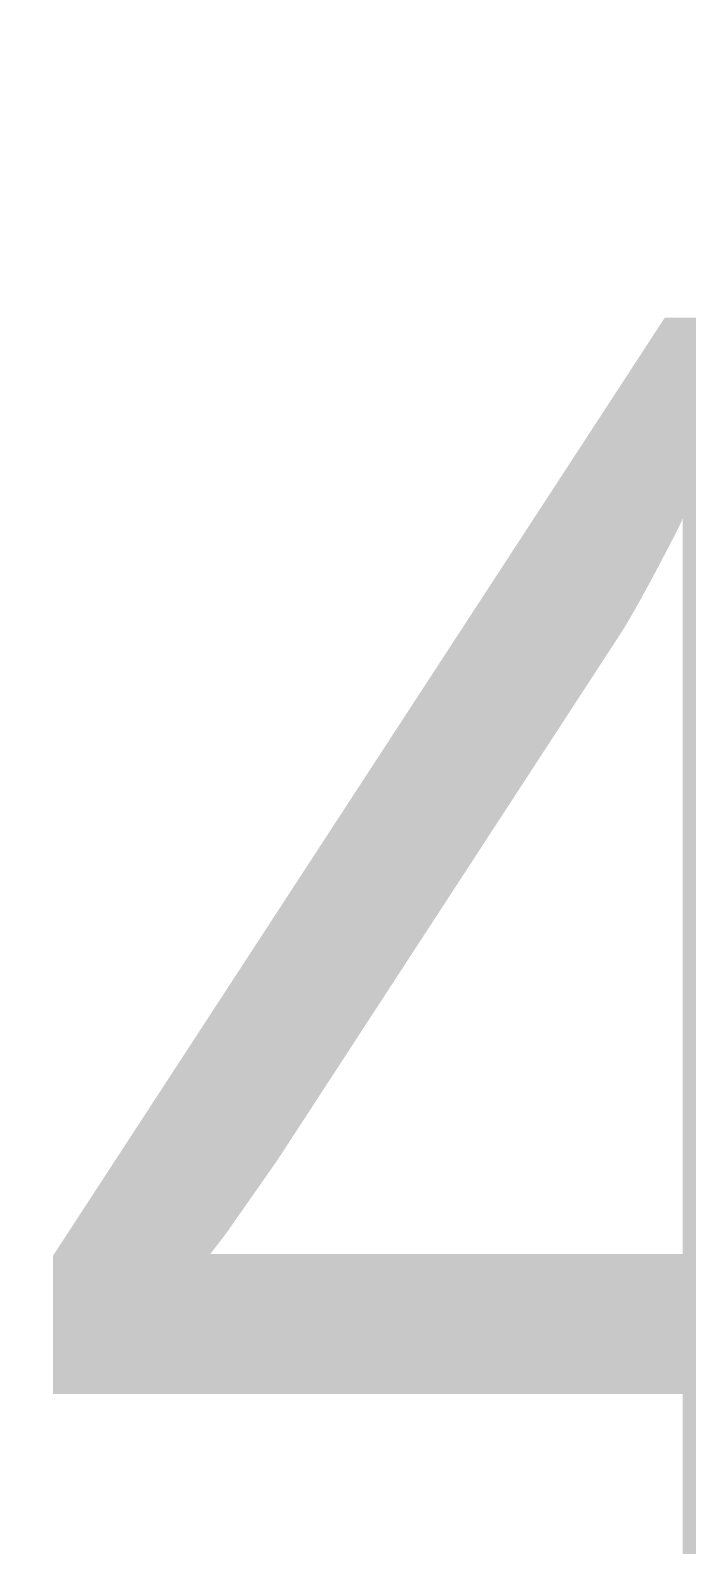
# Model space of a CAD drawing. Header units: millimetres. Extents: x -179928 to 528275, y -469666 to 511935.
# Drawn here: x 164190 to 164789, y 36311 to 37693 of the extents above; entities that cross this region are included whole.
import ezdxf

# ---------------------------------------------------------------- set-up
doc = ezdxf.new("R2010")
doc.units = ezdxf.units.MM
doc.linetypes.add('DASHED', pattern=[0.75, 0.5, -0.25])
for name, color, linetype in [('ad-Elevation 10', 8, 'Continuous'), ('ad-Furniture', 8, 'Continuous'), ('ad-Lvl-Plinth', 30, 'Continuous'), ('ad-Text main', 7, 'Continuous')]:
    doc.layers.add(name, color=color, linetype=linetype)
doc.layers.add('ad-Landscape', color=94, linetype='Continuous', lineweight=35)
doc.layers.add('ad-Landscape 2', color=7, linetype='Continuous', lineweight=35, true_color=0x264c00)
doc.styles.add('Sections_The woods Site plan_Entrances$0$Standard', font='arial.ttf')
doc.styles.get("Standard").update_dxf_attribs({"font": 'arial.ttf'})

# ---------------------------------------------------------------- blocks, each defined once
blk = doc.blocks.new('bamboo')
at = {"layer": 'ad-Landscape'}
blk.add_line((-124.2, -652.6), (-157.7, -842.3), dxfattribs=at)
for points in [[(-835, 1007.8), (-876.2, 987.1), (-939.2, 1094.8), (-843.4, 1000.5)], [(-854.3, 961.7), (-964.6, 970), (-872.5, 931.4), (-862.8, 954.4)], [(-906.4, 902.3), (-969.4, 907), (-954.8, 890.1), (-914.9, 895)], [(-974.8, 702), (-1024.2, 849.6), (-1000.7, 680.7), (-974.8, 702)], [(-1150.2, 755), (-1008.3, 828.6), (-1121.8, 720.5), (-1143.1, 746.4)], [(-999.2, 696.4), (-970.7, 661.9), (-1131, 645.7), (-1007.8, 689.3)], [(-1102, 678.9), (-1023.4, 671.3), (-1112.1, 656.1), (-1110.6, 671.8)], [(-1059.9, 523.7), (-1093.8, 494.6), (-1113.3, 654.4), (-1067.1, 532.2)], [(-1108, 616), (-1114, 553.1), (-1096.8, 567.3), (-1100.9, 607.4)], [(-1020.9, 635), (-1001.1, 593.4), (-1110, 532.6), (-1013.8, 626.4)], [(-975.2, 614.7), (-985.8, 504.7), (-945.3, 596), (-968.1, 606.1)], [(-910.8, 624.4), (-832.2, 616.8), (-921, 601.5), (-919.5, 617.3)], [(-916.9, 561.5), (-922.9, 498.6), (-905.6, 512.8), (-909.7, 552.9)], [(-1053.8, 499.5), (-907.2, 551.9), (-1075.6, 524.9), (-1053.8, 499.5)], [(-1055, 483.7), (-978.6, 343.4), (-1088.9, 454.6), (-1063.5, 476.4)], [(-933.9, 115.6), (-983.2, 263.3), (-959.7, 94.3), (-933.9, 115.6)], [(-1150.2, 100.5), (-1008.3, 174), (-1121.8, 66), (-1143.1, 91.9)], [(-958.2, 110.1), (-929.8, 75.6), (-1090, 59.3), (-966.8, 103)], [(-979.9, 48.7), (-960.1, 7.1), (-1069.1, -53.8), (-972.8, 40.1)], [(-869.9, 38), (-791.3, 30.4), (-880, 15.2), (-878.5, 30.9)], [(-548.2, 43.3), (-554.2, -19.6), (-537, -5.4), (-541.1, 34.7)], [(-1102, 24.4), (-1023.4, 16.8), (-1112.1, 1.6), (-1110.6, 17.3)], [(-934.3, 28.4), (-944.8, -81.7), (-904.3, 9.6), (-927.2, 19.8)], [(-875.9, -24.9), (-881.9, -87.8), (-864.7, -73.6), (-868.8, -33.5)], [(-718.6, -144.5), (-752.5, -173.6), (-772, -13.7), (-725.8, -136)], [(-1108, -38.5), (-1114, -101.4), (-1096.8, -87.2), (-1100.9, -47.1)], [(-780.4, -124), (-821.5, -144.7), (-884.6, -37), (-788.8, -131.3)], [(-712.5, -168.7), (-565.9, -116.3), (-734.3, -143.3), (-712.5, -168.7)], [(-556.7, -87.7), (-536.9, -129.3), (-645.8, -190.1), (-549.6, -96.3)], [(-1143.7, -283.2), (-1143, -123.3), (-1099.9, -274), (-1132.7, -280.9)], [(-799.7, -170.1), (-910, -161.8), (-817.9, -200.4), (-808.2, -177.3)], [(-713.7, -184.4), (-637.3, -324.8), (-747.6, -213.6), (-722.2, -191.7)], [(-1053.9, -275.7), (-1010.7, -209.6), (-1038.4, -295.3), (-1051.6, -286.6)], [(-851.8, -229.5), (-914.8, -224.8), (-900.2, -241.7), (-860.3, -236.8)], [(-788.8, -234.2), (-794.8, -313), (-811.8, -224.6), (-796, -225.8)], [(-841.4, -403.5), (-875.3, -432.7), (-894.8, -272.8), (-848.7, -395.1)], [(-1075.2, -337.2), (-982.6, -397.6), (-1044.7, -319.4), (-1064.3, -334.9)], [(-903.2, -383.1), (-944.4, -403.7), (-1007.5, -296), (-911.7, -390.3)], [(-1000.9, -310.2), (-948, -344.7), (-952.6, -322.9), (-990, -307.9)], [(-1114.4, -368.3), (-1068.3, -370), (-1064.9, -494.8), (-1103.4, -366)], [(-835.4, -427.8), (-688.8, -375.4), (-857.2, -402.4), (-835.4, -427.8)], [(-922.6, -429.1), (-1032.9, -420.9), (-940.7, -459.5), (-931.1, -436.4)], [(-836.6, -443.5), (-760.1, -583.9), (-870.5, -472.6), (-845, -450.8)], [(-974.6, -488.6), (-1037.7, -483.9), (-1023.1, -500.8), (-983.1, -495.9)], [(-911.6, -493.3), (-917.6, -572.1), (-934.7, -483.7), (-918.9, -484.8)], [(-1163.9, -608.6), (-1022, -535), (-1135.5, -643.1), (-1156.8, -617.2)], [(-425.4, -669.4), (-466.6, -690.1), (-529.7, -582.4), (-433.9, -676.7)], [(-119.8, -578.6), (-100, -620.2), (-209, -681), (-112.7, -587.2)], [(-1084.1, -757), (-1133.4, -609.4), (-1109.9, -778.4), (-1084.1, -757)], [(-74.2, -598.9), (-84.7, -708.9), (-44.2, -617.6), (-67, -607.5)], [(8.2, -743.4), (-41.2, -595.8), (-17.7, -764.7), (8.2, -743.4)], [(-9.8, -589.2), (68.8, -596.8), (-19.9, -612), (-18.4, -596.3)], [(-889.6, -724), (-930.8, -744.6), (-993.8, -636.9), (-898.1, -731.2)], [(-827.8, -744.4), (-861.7, -773.6), (-881.2, -613.7), (-835.1, -736)], [(-589.2, -724), (-630.4, -744.6), (-693.5, -636.9), (-597.7, -731.2)], [(-527.4, -744.4), (-561.3, -773.6), (-580.8, -613.7), (-534.7, -736)], [(-357.5, -714.1), (-210.9, -661.7), (-379.3, -688.7), (-357.5, -714.1)], [(-15.8, -652.1), (-21.8, -715), (-4.6, -700.8), (-8.7, -660.7)], [(23.9, -744.9), (165.8, -671.4), (52.3, -779.4), (31, -753.6)], [(-1115.6, -684.7), (-1037, -692.3), (-1125.7, -707.5), (-1124.2, -691.8)], [(-1068.3, -758.6), (-926.4, -685), (-1039.9, -793.1), (-1061.2, -767.2)], [(-821.7, -768.6), (-675.1, -716.3), (-843.5, -743.3), (-821.7, -768.6)], [(-444.7, -715.5), (-555, -707.2), (-462.9, -745.8), (-453.2, -722.8)], [(-521.3, -768.6), (-374.8, -716.3), (-543.2, -743.3), (-521.3, -768.6)], [(-358.7, -729.9), (-282.3, -870.2), (-392.6, -759), (-367.2, -737.1)], [(-1121.6, -747.6), (-1127.7, -810.5), (-1110.4, -796.3), (-1114.5, -756.2)], [(-16.2, -749), (12.3, -783.5), (-148, -799.7), (-24.8, -756.1)], [(-1108.4, -762.6), (-1079.9, -797.1), (-1240.2, -813.4), (-1117, -769.7)], [(-908.9, -770), (-1019.2, -761.8), (-927.1, -800.3), (-917.4, -777.3)], [(-822.9, -784.4), (-746.5, -924.8), (-856.8, -813.5), (-831.4, -791.7)], [(-608.6, -770), (-718.8, -761.8), (-626.7, -800.3), (-617.1, -777.3)], [(-513.8, -908.1), (-547.7, -937.2), (-567.2, -777.3), (-521, -899.6)], [(-496.8, -774.9), (-559.8, -770.2), (-545.3, -787.1), (-505.3, -782.2)], [(-522.5, -784.4), (-446.1, -924.8), (-556.4, -813.5), (-531, -791.7)], [(-433.8, -779.7), (-439.8, -858.4), (-456.8, -770), (-441.1, -771.2)], [(-575.6, -887.6), (-616.8, -908.3), (-679.8, -800.6), (-584, -894.9)], [(-37.9, -810.4), (-18.1, -852), (-127, -912.8), (-30.8, -819)], [(-1130.1, -824), (-1110.3, -865.6), (-1219.3, -926.5), (-1123, -832.6)], [(-1084.5, -844.3), (-1095, -954.4), (-1054.5, -863.1), (-1077.3, -852.9)], [(-1020.1, -834.7), (-941.4, -842.3), (-1030.2, -857.5), (-1028.7, -841.8)], [(-961, -829.5), (-1024, -824.8), (-1009.5, -841.7), (-969.5, -836.8)], [(-898, -834.2), (-904, -913), (-921, -824.6), (-905.3, -825.7)], [(-865.6, -975.2), (-915, -827.6), (-891.5, -996.5), (-865.6, -975.2)], [(-660.6, -829.5), (-723.6, -824.8), (-709.1, -841.7), (-669.1, -836.8)], [(-597.6, -834.2), (-603.6, -913), (-620.7, -824.6), (-604.9, -825.7)], [(7.8, -830.7), (-2.8, -940.7), (37.7, -849.4), (14.9, -839.3)], [(72.2, -821), (150.8, -828.6), (62, -843.8), (63.5, -828.1)], [(-227.1, -1003.5), (-261, -1032.7), (-280.5, -872.8), (-234.3, -995)], [(-1026.1, -897.6), (-1032.1, -960.5), (-1014.9, -946.3), (-1019, -906.2)], [(-849.9, -976.7), (-708, -903.2), (-821.4, -1011.2), (-842.8, -985.4)], [(-507.7, -932.3), (-361.1, -879.9), (-529.5, -906.9), (-507.7, -932.3)], [(-288.9, -983), (-330, -1003.7), (-393.1, -896), (-297.3, -990.3)], [(148, -983), (106.8, -1003.7), (43.8, -896), (139.5, -990.3)], [(66.1, -883.9), (60.1, -946.8), (77.4, -932.6), (73.3, -892.5)], [(-594.9, -933.7), (-705.2, -925.4), (-613.1, -964), (-603.4, -940.9)], [(-554.7, -1044.4), (-588.6, -1073.6), (-608.1, -913.7), (-562, -1036)], [(213.1, -911.3), (150.1, -906.6), (164.7, -923.5), (204.7, -918.6)], [(-616.5, -1023.9), (-657.7, -1044.6), (-720.8, -936.9), (-625, -1031.2)], [(-508.9, -948), (-432.5, -1088.4), (-542.8, -977.2), (-517.4, -955.3)], [(-240.7, -1085.3), (-274.6, -1114.5), (-294.1, -954.6), (-248, -1076.9)], [(-60.1, -1097.9), (-109.5, -950.3), (-85.9, -1119.2), (-60.1, -1097.9)], [(-889.9, -980.8), (-861.5, -1015.3), (-1021.7, -1031.5), (-898.6, -987.9)], [(-647, -993.1), (-710, -988.4), (-695.4, -1005.3), (-655.5, -1000.4)], [(-584, -997.8), (-590, -1076.6), (-607, -988.2), (-591.3, -989.4)], [(-302.5, -1064.9), (-343.7, -1085.5), (-406.8, -977.8), (-311, -1072.1)], [(-221, -1027.7), (-74.4, -975.4), (-242.8, -1002.3), (-221, -1027.7)], [(-548.6, -1068.6), (-402.1, -1016.3), (-570.5, -1043.2), (-548.6, -1068.6)], [(-308.2, -1029.1), (-418.5, -1020.8), (-326.4, -1059.4), (-316.7, -1036.4)], [(128.7, -1029.1), (18.4, -1020.8), (110.5, -1059.4), (120.2, -1036.4)], [(-911.7, -1042.2), (-891.9, -1083.8), (-1000.8, -1144.6), (-904.6, -1050.8)], [(-222.2, -1043.5), (-145.8, -1183.9), (-256.1, -1072.6), (-230.7, -1050.8)], [(-44.4, -1099.5), (97.5, -1025.9), (-15.9, -1134), (-37.3, -1108.1)], [(-866, -1062.5), (-876.5, -1172.5), (-836.1, -1081.2), (-858.9, -1071.1)], [(-801.6, -1052.8), (-723, -1060.4), (-811.7, -1075.7), (-810.2, -1059.9)], [(-635.9, -1070), (-746.1, -1061.7), (-654, -1100.3), (-644.4, -1077.3)], [(-234.6, -1109.5), (-88.1, -1057.2), (-256.5, -1084.1), (-234.6, -1109.5)], [(-549.8, -1084.4), (-473.4, -1224.8), (-583.8, -1113.5), (-558.3, -1091.7)], [(-321.9, -1110.9), (-432.1, -1102.7), (-340, -1141.2), (-330.3, -1118.2)], [(-360.3, -1088.6), (-423.3, -1083.8), (-408.7, -1100.8), (-368.8, -1095.8)], [(-297.3, -1093.3), (-303.3, -1172), (-320.3, -1083.6), (-304.5, -1084.8)], [(-84.4, -1103.5), (-56, -1138), (-216.2, -1154.2), (-93.1, -1110.6)], [(76.6, -1088.6), (13.6, -1083.8), (28.1, -1100.8), (68.1, -1095.8)], [(144.7, -1234.3), (95.3, -1086.7), (118.8, -1255.6), (144.7, -1234.3)], [(139.6, -1093.3), (133.6, -1172), (116.6, -1083.6), (132.3, -1084.8)], [(-807.6, -1115.7), (-813.6, -1178.6), (-796.4, -1164.4), (-800.5, -1124.4)], [(-687.9, -1129.5), (-751, -1124.7), (-736.4, -1141.7), (-696.4, -1136.8)], [(-624.9, -1134.2), (-630.9, -1213), (-648, -1124.6), (-632.2, -1125.7)], [(-235.8, -1125.3), (-159.4, -1265.7), (-269.7, -1154.4), (-244.3, -1132.6)], [(-373.9, -1170.4), (-436.9, -1165.7), (-422.4, -1182.6), (-382.4, -1177.7)], [(-310.9, -1175.1), (-316.9, -1253.9), (-334, -1165.5), (-318.2, -1166.6)], [(-106.2, -1164.9), (-86.3, -1206.5), (-195.3, -1267.4), (-99.1, -1173.5)], [(-60.5, -1185.2), (-71, -1295.3), (-30.6, -1204), (-53.4, -1193.8)], [(3.9, -1175.6), (82.5, -1183.2), (-6.2, -1198.4), (-4.7, -1182.7)], [(120.3, -1239.9), (148.8, -1274.4), (-11.4, -1290.6), (111.7, -1247)], [(-2.1, -1238.5), (-8.1, -1301.4), (9.1, -1287.1), (5, -1247.1)]]:
    blk.add_lwpolyline(points, dxfattribs=at)
at = {"layer": 'ad-Landscape 2'}
for p, q in [((43.5, 73), (278.2, 631.2)), ((-12.4, 39.5), (-247.1, 564.2)), ((-23.6, 61.9), (-370, 296.3)), ((32.3, 39.5), (390, 162.3)), ((43.5, 28.4), (300.5, 61.9)), ((-57.1, 6), (-247.1, -49.8)), ((-12.4, -16.3), (-113, -440.5)), ((77, -94.4), (121.7, -172.6)), ((-470.6, -139.1), (-761.2, -217.2))]:
    blk.add_line(p, q, dxfattribs=at)
for points in [[(103.7, 1424.7), (54.4, 1572.3), (77.9, 1403.4), (103.7, 1424.7)], [(-387.8, 1356.5), (-437.1, 1504.1), (-413.6, 1335.2), (-387.8, 1356.5)], [(119.4, 1423.2), (261.4, 1496.7), (147.9, 1388.7), (126.6, 1414.5)], [(-160.7, 1284.9), (-160, 1444.8), (-116.9, 1294.1), (-149.7, 1287.2)], [(-372, 1355), (-230.1, 1428.5), (-343.6, 1320.5), (-364.9, 1346.4)], [(79.4, 1419.1), (107.8, 1384.6), (-52.4, 1368.4), (70.8, 1412)], [(-756.4, 1206.5), (-805.8, 1354.1), (-782.2, 1185.2), (-756.4, 1206.5)], [(-412.1, 1350.9), (-383.7, 1316.4), (-543.9, 1300.2), (-420.7, 1343.8)], [(-70.9, 1292.4), (-27.7, 1358.5), (-55.4, 1272.9), (-68.6, 1281.5)], [(57.7, 1357.7), (77.5, 1316.1), (-31.5, 1255.3), (64.8, 1349.1)], [(-415.1, 1179.2), (-464.4, 1326.8), (-440.9, 1157.9), (-415.1, 1179.2)], [(103.3, 1337.4), (92.8, 1227.4), (133.3, 1318.7), (110.4, 1328.8)], [(-433.8, 1289.5), (-414, 1248), (-523, 1187.1), (-426.7, 1280.9)], [(-169.3, 1271.7), (-323, 1296.4), (-162.4, 1238.9), (-169.3, 1271.7)], [(-740.7, 1205), (-598.8, 1278.5), (-712.2, 1170.5), (-733.6, 1196.4)], [(-500.1, 1137.3), (-534, 1108.2), (-553.5, 1268), (-507.4, 1145.8)], [(-388.2, 1269.3), (-398.7, 1159.2), (-358.2, 1250.5), (-381.1, 1260.6)], [(-323.8, 1278.9), (-245.2, 1271.3), (-333.9, 1256.1), (-332.4, 1271.8)], [(-175.7, 1247.6), (-131.9, 1256.8), (-191.9, 1107.3), (-173.4, 1236.6)], [(-18, 1257.9), (35, 1223.4), (30.4, 1245.3), (-7, 1260.2)], [(-561.9, 1157.8), (-603.1, 1137.1), (-666.2, 1244.8), (-570.4, 1150.5)], [(-399.4, 1177.7), (-257.4, 1251.3), (-370.9, 1143.2), (-392.2, 1169.1)], [(-92.2, 1230.9), (0.4, 1170.5), (-61.7, 1248.7), (-81.3, 1233.2)], [(-780.7, 1200.9), (-752.3, 1166.4), (-912.5, 1150.2), (-789.3, 1193.8)], [(-329.8, 1216), (-335.8, 1153.1), (-318.6, 1167.3), (-322.7, 1207.4)], [(-131.4, 1199.8), (-85.3, 1198.1), (-81.9, 1073.4), (-120.4, 1202.1)], [(-439.4, 1173.7), (-411, 1139.2), (-571.2, 1122.9), (-448, 1166.6)], [(-174.3, 1012.2), (-173.7, 1172.1), (-130.6, 1021.4), (-163.4, 1014.5)], [(-802.5, 1139.6), (-782.6, 1098), (-891.6, 1037.1), (-795.3, 1130.9)], [(-494, 1113.1), (-347.5, 1165.5), (-515.9, 1138.5), (-494, 1113.1)], [(-773.2, 987.3), (-807.1, 958.2), (-826.6, 1118), (-780.4, 995.8)], [(-756.8, 1119.3), (-767.3, 1009.2), (-726.8, 1100.5), (-749.7, 1110.6)], [(-692.4, 1128.9), (-613.8, 1121.3), (-702.5, 1106.1), (-701, 1121.8)], [(-581.3, 1111.7), (-691.5, 1120), (-599.4, 1081.4), (-589.8, 1104.4)], [(-461.1, 1112.3), (-441.3, 1070.7), (-550.3, 1009.8), (-454, 1103.7)], [(-495.2, 1097.3), (-418.8, 957), (-529.1, 1068.2), (-503.7, 1090.1)], [(-415.5, 1092), (-426, 981.9), (-385.5, 1073.2), (-408.4, 1083.4)], [(-365.5, 930.4), (-364.8, 1090.2), (-321.7, 939.6), (-354.5, 932.7)], [(-351.1, 1101.6), (-272.5, 1094), (-361.2, 1078.8), (-359.7, 1094.5)], [(-155.7, 961.1), (-205, 1108.7), (-181.5, 939.8), (-155.7, 961.1)], [(-84.5, 1019.7), (-41.3, 1085.8), (-69, 1000.1), (-82.2, 1008.8)], [(294.9, 1080.8), (141.2, 1105.5), (301.8, 1048), (294.9, 1080.8)], [(-698.4, 1066), (-704.4, 1003.1), (-687.2, 1017.3), (-691.3, 1057.4)], [(-633.3, 1052.3), (-696.3, 1057), (-681.8, 1040.1), (-641.8, 1045)], [(-570.3, 1047.5), (-576.3, 968.8), (-593.4, 1057.2), (-577.6, 1056)], [(-357.1, 1038.7), (-363.1, 975.8), (-345.9, 990), (-350, 1030.1)], [(-183, 999), (-336.7, 1023.7), (-176.1, 966.2), (-183, 999)], [(-140, 959.5), (2, 1033.1), (-111.5, 925), (-132.8, 950.9)], [(-767.1, 963.1), (-620.5, 1015.5), (-788.9, 988.5), (-767.1, 963.1)], [(-275.7, 937.9), (-232.5, 1004), (-260.1, 918.3), (-273.4, 927)], [(-189.3, 974.8), (-145.6, 984), (-205.5, 834.6), (-187, 963.9)], [(-105.9, 958.2), (-13.2, 897.8), (-75.4, 976), (-94.9, 960.5)], [(-31.6, 985.2), (21.3, 950.7), (16.7, 972.5), (-20.7, 987.5)], [(-768.3, 947.3), (-691.9, 807), (-802.2, 918.2), (-776.8, 940.1)], [(-374.1, 917.2), (-527.8, 941.9), (-367.2, 884.4), (-374.1, 917.2)], [(-180, 955.5), (-151.6, 921), (-311.8, 904.8), (-188.6, 948.4)], [(-843.4, 897.5), (-849.4, 818.8), (-866.4, 907.2), (-850.7, 906)], [(-592.6, 770.2), (-641.9, 917.8), (-618.4, 748.9), (-592.6, 770.2)], [(-222.7, 903.4), (-169.8, 868.9), (-174.4, 890.7), (-211.8, 905.7)], [(-145, 927.1), (-99, 925.4), (-95.6, 800.6), (-134.1, 929.4)], [(182.5, 782.8), (148.6, 753.6), (129.1, 913.5), (175.2, 791.2)], [(-380.5, 893), (-336.7, 902.2), (-396.6, 752.7), (-378.2, 882.1)], [(-297, 876.4), (-204.4, 816), (-266.5, 894.2), (-286.1, 878.7)], [(-201.7, 894.1), (-181.9, 852.5), (-290.9, 791.6), (-194.6, 885.5)], [(-91.7, 883.5), (-13.1, 875.8), (-101.8, 860.6), (-100.3, 876.4)], [(120.7, 803.3), (79.5, 782.6), (16.5, 890.3), (112.2, 796)], [(-336.2, 845.3), (-290.1, 843.6), (-286.7, 718.8), (-325.2, 847.6)], [(-156.1, 873.8), (-166.6, 763.7), (-126.1, 855), (-149, 865.2)], [(281.2, 835.4), (127.5, 860.1), (288.1, 802.6), (281.2, 835.4)], [(-576.8, 768.6), (-434.9, 842.2), (-548.4, 734.1), (-569.7, 760)], [(-97.7, 820.6), (-103.7, 757.7), (-86.5, 771.9), (-90.6, 811.9)], [(-199.8, 660.1), (-233.7, 630.9), (-253.2, 790.8), (-207, 668.5)], [(-959.1, 700.5), (-817.2, 774), (-930.7, 666), (-952, 691.8)], [(-616.9, 764.6), (-588.5, 730.1), (-748.7, 713.9), (-625.5, 757.5)], [(-261.6, 680.5), (-302.7, 659.9), (-365.8, 767.6), (-270, 673.2)], [(101.4, 757.2), (-8.9, 765.5), (83.2, 726.9), (92.9, 749.9)], [(-638.6, 703.2), (-618.8, 661.6), (-727.8, 600.7), (-631.5, 694.6)], [(-264.9, 565.6), (-314.3, 713.2), (-290.7, 544.3), (-264.9, 565.6)], [(49.3, 697.7), (-13.7, 702.5), (0.8, 685.5), (40.8, 690.4)], [(112.3, 693), (106.3, 614.2), (89.3, 702.6), (105, 701.5)], [(-619.9, 538.4), (-669.2, 686), (-645.7, 517), (-619.9, 538.4)], [(-593, 682.9), (-603.5, 572.8), (-563, 664.1), (-585.9, 674.3)], [(-528.6, 692.6), (-450, 684.9), (-538.7, 669.7), (-537.2, 685.5)], [(-193.7, 635.8), (-47.1, 688.2), (-215.5, 661.2), (-193.7, 635.8)], [(-280.9, 634.5), (-391.2, 642.7), (-299.1, 604.1), (-289.4, 627.2)], [(-534.6, 629.7), (-540.6, 566.8), (-523.4, 581), (-527.5, 621)], [(-249.2, 564.1), (-107.3, 637.7), (-220.7, 529.6), (-242.1, 555.5)], [(-194.9, 620.1), (-118.4, 479.7), (-228.8, 591), (-203.4, 612.8)], [(-37.8, 466.8), (-37.2, 626.6), (5.9, 476), (-26.9, 469.1)], [(-604.1, 536.8), (-462.2, 610.4), (-575.7, 502.3), (-597, 528.2)], [(-650.3, 428.2), (-684.2, 399.1), (-703.7, 559), (-657.6, 436.7)], [(-289.2, 560), (-260.8, 525.6), (-421, 509.3), (-297.8, 552.9)], [(-333, 575), (-396, 579.7), (-381.4, 562.8), (-341.5, 567.7)], [(-270, 570.3), (-276, 491.5), (-293, 579.9), (-277.2, 578.7)], [(-712.1, 448.7), (-753.3, 428.1), (-816.4, 535.7), (-720.6, 441.4)], [(-644.2, 532.8), (-615.8, 498.3), (-776, 482), (-652.8, 525.7)], [(52, 474.3), (95.2, 540.4), (67.5, 454.7), (54.3, 463.3)], [(-311, 498.7), (-291.1, 457.1), (-400.1, 396.2), (-303.9, 490)], [(-665.9, 471.4), (-646.1, 429.8), (-755.1, 368.9), (-658.8, 462.8)], [(-265.3, 478.4), (-275.8, 368.3), (-235.4, 459.6), (-258.2, 469.8)], [(-200.9, 488), (-122.3, 480.4), (-211, 465.2), (-209.5, 480.9)], [(-46.5, 453.6), (-200.1, 478.3), (-39.6, 420.8), (-46.5, 453.6)], [(-644.2, 404), (-497.6, 456.4), (-666, 429.4), (-644.2, 404)], [(-620.3, 451.1), (-630.8, 341), (-590.3, 432.3), (-613.2, 442.5)], [(-555.9, 460.7), (-477.3, 453.1), (-566, 437.9), (-564.5, 453.6)], [(-52.8, 429.4), (-9, 438.6), (-69, 289.1), (-50.5, 418.5)], [(104.9, 439.8), (157.9, 405.3), (153.3, 427.1), (115.9, 442.1)], [(-731.5, 402.7), (-841.7, 410.9), (-749.6, 372.3), (-739.9, 395.4)], [(-206.9, 425.1), (-212.9, 362.2), (-195.7, 376.4), (-199.8, 416.5)], [(30.7, 412.7), (123.3, 352.4), (61.2, 430.6), (41.6, 415)], [(-645.4, 388.3), (-569, 247.9), (-679.3, 359.1), (-653.9, 381)], [(-561.9, 397.8), (-567.9, 334.9), (-550.7, 349.1), (-554.8, 389.2)], [(-8.5, 381.7), (37.5, 380), (40.9, 255.2), (2.4, 384)], [(-783.5, 343.2), (-846.5, 347.9), (-832, 331), (-792, 335.9)], [(-720.5, 338.5), (-726.5, 259.7), (-743.5, 348.1), (-727.8, 346.9)], [(-606.2, 183.8), (-655.6, 331.4), (-632, 162.5), (-606.2, 183.8)], [(-363.6, 169.2), (-397.5, 140), (-417, 299.9), (-370.9, 177.6)], [(-425.4, 189.6), (-466.6, 169), (-529.7, 276.7), (-433.9, 182.4)], [(-590.5, 182.3), (-448.6, 255.9), (-562, 147.8), (-583.4, 173.7)], [(-918.2, 114.1), (-776.2, 187.7), (-889.7, 79.6), (-911, 105.5)], [(-630.5, 178.2), (-602.1, 143.7), (-762.3, 127.5), (-639.2, 171.1)], [(-357.5, 145), (-210.9, 197.3), (-379.3, 170.3), (-357.5, 145)], [(-444.7, 143.6), (-555, 151.8), (-462.9, 113.3), (-453.2, 136.3)], [(-652.3, 116.9), (-632.5, 75.3), (-741.4, 14.4), (-645.2, 108.2)], [(-510.6, -20.7), (-560, 126.9), (-536.5, -42), (-510.6, -20.7)], [(-358.7, 129.2), (-282.3, -11.2), (-392.6, 100.1), (-367.2, 121.9)], [(-606.6, 96.6), (-617.1, -13.5), (-576.7, 77.8), (-599.5, 88)], [(-496.8, 84.1), (-559.8, 88.8), (-545.3, 71.9), (-505.3, 76.8)], [(-542.2, 106.2), (-463.6, 98.6), (-552.3, 83.4), (-550.8, 99.1)], [(-433.8, 79.4), (-439.8, 0.6), (-456.8, 89), (-441.1, 87.9)], [(-494.9, -22.2), (-353, 51.3), (-466.5, -56.7), (-487.8, -30.9)], [(-535, -26.3), (-506.5, -60.8), (-666.8, -77), (-543.6, -33.4)], [(-174.3, -160.5), (-173.7, -0.6), (-130.6, -151.3), (-163.4, -158.2)], [(-84.5, -153), (-41.3, -86.9), (-69, -172.5), (-82.2, -163.9)], [(-511, -108), (-521.6, -218), (-481.1, -126.7), (-503.9, -116.6)], [(-446.7, -98.3), (-368, -105.9), (-456.8, -121.2), (-455.3, -105.4)], [(237.9, -115.5), (127.6, -107.2), (219.7, -145.8), (229.4, -122.8)], [(-452.7, -161.2), (-458.7, -224.1), (-441.4, -209.9), (-445.5, -169.8)], [(-183, -173.7), (-336.7, -149), (-176.1, -206.5), (-183, -173.7)], [(185.8, -175), (122.8, -170.2), (137.4, -187.2), (177.4, -182.3)], [(-189.3, -197.8), (-145.6, -188.6), (-205.5, -338.1), (-187, -208.8)], [(-105.9, -214.5), (-13.2, -274.9), (-75.4, -196.7), (-94.9, -212.2)], [(-31.6, -187.5), (21.3, -222), (16.7, -200.1), (-20.7, -185.2)], [(52.5, -314.9), (11.3, -335.6), (-51.8, -227.9), (44, -322.2)], [(114.3, -335.4), (80.4, -364.5), (60.9, -204.6), (107, -326.9)], [(-363.6, -376.3), (-397.5, -405.4), (-417, -245.5), (-370.9, -367.8)], [(-196.6, -388.9), (-246, -241.3), (-222.5, -410.2), (-196.6, -388.9)], [(-145, -245.6), (-99, -247.3), (-95.6, -372), (-134.1, -243.3)], [(-425.4, -355.8), (-466.6, -376.5), (-529.7, -268.8), (-433.9, -363.1)], [(-180.9, -390.4), (-39, -316.9), (-152.5, -424.9), (-173.8, -399)], [(120.3, -359.6), (266.9, -307.2), (98.5, -334.2), (120.3, -359.6)], [(-357.5, -400.5), (-210.9, -348.1), (-379.3, -375.1), (-357.5, -400.5)], [(-73.8, -511.6), (-123.1, -364), (-99.6, -532.9), (-73.8, -511.6)], [(33.1, -361), (-77.2, -352.7), (14.9, -391.3), (24.6, -368.2)], [(119.1, -375.3), (195.6, -515.7), (85.2, -404.5), (110.7, -382.6)], [(-444.7, -401.9), (-555, -393.6), (-462.9, -432.2), (-453.2, -409.1)], [(-221, -394.5), (-192.5, -429), (-352.8, -445.2), (-229.6, -401.6)], [(-358.7, -416.2), (-282.3, -556.6), (-392.6, -445.4), (-367.2, -423.5)], [(-19, -420.4), (-82, -415.7), (-67.4, -432.6), (-27.4, -427.7)], [(44, -425.1), (38, -503.9), (21, -415.5), (36.8, -416.7)], [(-496.8, -461.3), (-559.8, -456.6), (-545.3, -473.5), (-505.3, -468.6)], [(-433.8, -466), (-439.8, -544.8), (-456.8, -456.4), (-441.1, -457.6)], [(-242.7, -455.8), (-222.9, -497.4), (-331.8, -558.3), (-235.6, -464.5)], [(-132.6, -466.5), (-54, -474.1), (-142.8, -489.3), (-141.3, -473.6)], [(-58, -513.1), (83.9, -439.6), (-29.6, -547.6), (-50.9, -521.7)], [(-197, -476.1), (-207.5, -586.2), (-167.1, -494.9), (-189.9, -484.8)], [(-98.1, -517.2), (-69.7, -551.7), (-229.9, -567.9), (-106.7, -524.3)], [(-138.6, -529.4), (-144.7, -592.3), (-127.4, -578.1), (-131.5, -538)], [(-363.6, -689.9), (-397.5, -719), (-417, -559.2), (-370.9, -681.4)]]:
    blk.add_lwpolyline(points, dxfattribs=at)
blk = doc.blocks.new('A$C7DA81DBD')
at = {"layer": 'ad-Landscape'}
for centre, radius, start, end in [((-2.106, 3.468), 0.289, 169.0778, 214.6406), ((-2.622, 2.757), 0.621, 49.7759, 86.9333), ((-2.128, 3.396), 0.461, 182.3648, 225.5832), ((-2.458, 3.195), 0.289, 169.0778, 214.6406), ((-3.046, 2.005), 1.281, 66.1435, 76.2848), ((-3.055, 2.232), 0.863, 51.0238, 81.3872), ((-2.554, 3.07), 0.372, 177.6019, 227.961), ((-2.436, 2.424), 0.643, 63.0761, 102.3855), ((-3.025, 2.67), 0.274, 57.9754, 101.2662), ((-2.929, 2.933), 0.15, 177.4703, 233.8096), ((-1.999, 3.032), 0.544, 178.2486, 230.6804), ((-2.833, 2.887), 0.356, 186.207, 235.7181), ((-3.205, 2.09), 0.759, 53.8433, 88.585), ((-2.813, 2.152), 0.645, 39.1564, 87.7817), ((-1.329, 3.259), 1.53, 197.5905, 235.7456), ((-3.255, 2.307), 0.399, 70.941, 97.7273), ((-4.711, 2.181), 1.496, 14.5537, 20.4136), ((-3.218, 2.537), 0.186, 168.2362, 240.9945), ((-3.387, 2.087), 0.488, 50.8294, 91.5989), ((-2.167, 2.776), 0.96, 190.8581, 236.5506), ((-3.088, 1.801), 0.795, 52.4719, 91.5519), ((-3.41, 2.32), 0.148, 166.0967, 261.703), ((-3.547, 1.977), 0.379, 53.8191, 90.9542), ((-3.325, 2.438), 0.17, 170.7137, 216.2765), ((-3.454, 2.302), 0.168, 59.8902, 103.1809), ((-3.21, 2.109), 0.273, 35.3989, 122.1552), ((-2.867, 2.536), 0.525, 201.8257, 248.0281), ((-3.623, 2.031), 0.183, 51.1425, 102.0713), ((-3.413, 2.155), 0.239, 166.7548, 212.3176), ((-2.675, 1.508), 0.695, 38.2825, 99.3433), ((-1.894, 2.412), 0.921, 193.6684, 242.8823), ((-3.324, 1.386), 0.793, 85.5663, 108.0123), ((-3.104, 2.475), 0.573, 215.7635, 266.3734), ((-3.002, 1.519), 0.544, 53.779, 109.798), ((-3.508, 1.218), 0.814, 86.7638, 107.5222), ((-3.394, 2.243), 0.437, 214.7848, 261.073), ((-2.259, 2.257), 0.955, 193.7428, 250.7401), ((-3.646, 0.97), 0.879, 87.0026, 102.0734), ((-3.566, 1.894), 0.271, 193.6546, 282.449), ((-3.37, 1.133), 0.705, 65.6035, 98.753), ((-2.789, 2.062), 0.727, 198.6708, 243.797), ((-3.799, 1.387), 0.279, 60.3623, 119.6377), ((-3.602, 1.788), 0.37, 205.3637, 256.0362), ((-3.531, 1.186), 0.443, 66.5632, 113.4368), ((-2.813, 0.17), 1.503, 56.8668, 84.3747), ((-1.841, 1.801), 0.836, 189.3048, 239.3197), ((-2.872, 2.169), 1.015, 214.6416, 251.0624), ((-3.843, 1.163), 0.285, 68.3546, 126.7162), ((-3.806, 1.439), 0.213, 192.8534, 276.0686), ((-3.699, 1.02), 0.428, 72.4107, 114.4025), ((-3.393, 1.57), 0.508, 198.3657, 274.3629), ((-2.935, 0.536), 0.892, 63.9188, 106.3599), ((-2.07, 2.438), 1.53, 223.1553, 259.12), ((-3.867, 1.227), 0.193, 174.1867, 290.596), ((-3.99, 0.707), 0.544, 67.6458, 97.2834), ((-3.278, -0.198), 1.427, 76.9569, 99.2549), ((-2.521, 2.218), 1.411, 225.5947, 260.3414), ((-3.983, 0.753), 0.314, 81.5933, 119.1651), ((-3.806, 1.227), 0.386, 211.1509, 261.8872), ((-3.529, 0.17), 0.914, 78.0173, 113.3144), ((-4.09, 0.665), 0.235, 66.9546, 113.0454), ((-3.864, 1.022), 0.348, 203.9184, 280.7874), ((-3.242, 1.855), 1.065, 232.5105, 267.2521), ((-2.612, -0.83), 1.771, 71.0687, 99.21), ((-1.914, 1.938), 1.415, 226.1223, 258.1088), ((-3.715, 0.193), 0.678, 81.5557, 114.7052), ((-3.288, 1.64), 1.093, 229.5217, 276.1719), ((-3.006, -0.698), 1.529, 80.073, 110.392), ((-2.506, 2.298), 1.873, 236.553, 269.3505), ((-4.09, 0.554), 0.166, 79.3544, 130.2832), ((-4.007, 0.779), 0.214, 207.1935, 284.6897), ((-3.868, 0.167), 0.526, 77.3912, 114.963), ((-3.58, 1.265), 0.803, 230.6141, 270.7898), ((-1.853, -0.999), 1.59, 87.8069, 125.3426), ((-4.021, -0.331), 0.887, 85.5415, 102.4704), ((-3.99, 0.621), 0.238, 201.2281, 283.0029), ((-3.234, -0.221), 0.76, 84.1206, 124.2254), ((-3.761, -0.151), 0.567, 79.894, 113.0436)]:
    blk.add_arc(centre, radius, start, end, dxfattribs=at)
at = {"layer": 'ad-Landscape 2'}
for centre, radius, start, end in [((-4.487, 1.629), 1.285, 281.6372, 288.0005), ((-3.052, 1.626), 1.72, 226.87, 233.5161), ((-3.616, 0.691), 0.486, 221.139, 275.5703), ((-2.722, 2.114), 1.948, 241.1822, 266.2604), ((-1.863, 3.033), 2.882, 251.6105, 271.7173), ((-4.197, 0.939), 0.734, 266.4289, 296.017), ((-3.927, 0.536), 0.456, 226.0882, 286.2369), ((-3.241, -0.766), 1.009, 91.2562, 130.1055), ((-2.353, -1.17), 1.423, 97.042, 124.3197), ((-4.046, -0.101), 0.224, 105.3109, 151.5664), ((-4.046, 0.101), 0.224, 208.4336, 254.6891), ((-3.927, -0.536), 0.456, 73.7631, 133.9118), ((-3.241, 0.766), 1.009, 229.8945, 268.7438), ((-2.353, 1.17), 1.423, 235.6803, 262.958), ((-4.197, -0.939), 0.734, 63.983, 93.5711), ((-3.052, -1.626), 1.72, 126.4839, 133.13), ((-3.616, -0.691), 0.486, 84.4297, 138.861), ((-2.722, -2.114), 1.948, 93.7396, 118.8178), ((-1.863, -3.033), 2.882, 88.2827, 108.3895), ((-4.487, -1.629), 1.285, 71.9995, 78.3628), ((-3.99, -0.621), 0.238, 76.9971, 158.7719), ((-3.761, 0.151), 0.567, 246.9564, 280.106), ((-3.234, 0.221), 0.76, 235.7746, 275.8794), ((-2.506, -2.298), 1.873, 90.6495, 123.447), ((-1.853, 0.999), 1.59, 234.6574, 272.1931), ((-4.021, 0.331), 0.887, 257.5296, 274.4585), ((-4.007, -0.779), 0.214, 75.3103, 152.8065), ((-3.58, -1.265), 0.803, 89.2102, 129.3859), ((-3.288, -1.64), 1.093, 83.8281, 130.4783), ((-1.914, -1.938), 1.415, 101.8912, 133.8777), ((-4.09, -0.554), 0.166, 229.7168, 280.6456), ((-3.864, -1.022), 0.348, 79.2126, 156.0816), ((-3.868, -0.167), 0.526, 245.037, 282.6088), ((-3.806, -1.227), 0.386, 98.1128, 148.8491), ((-3.715, -0.193), 0.678, 245.2948, 278.4443), ((-3.242, -1.855), 1.065, 92.7479, 127.4895), ((-3.006, 0.698), 1.529, 249.608, 279.927), ((-2.521, -2.218), 1.411, 99.6586, 134.4053), ((-2.612, 0.83), 1.771, 260.79, 288.9313), ((-4.09, -0.665), 0.235, 246.9546, 293.0454), ((-3.529, -0.17), 0.914, 246.6856, 281.9827), ((-2.07, -2.438), 1.53, 100.88, 136.8447), ((-3.983, -0.753), 0.314, 240.8349, 278.4067), ((-3.867, -1.227), 0.193, 69.404, 185.8133), ((-3.393, -1.57), 0.508, 85.6371, 161.6343), ((-1.841, -1.801), 0.836, 120.6803, 170.6952), ((-3.99, -0.707), 0.544, 262.7166, 292.3542), ((-3.806, -1.439), 0.213, 83.9314, 167.1466), ((-2.872, -2.169), 1.015, 108.9376, 145.3584), ((-3.278, 0.198), 1.427, 260.7451, 283.0431), ((-3.843, -1.163), 0.285, 233.2838, 291.6454), ((-3.602, -1.788), 0.37, 103.9638, 154.6363), ((-3.699, -1.02), 0.428, 245.5975, 287.5893), ((-2.789, -2.062), 0.727, 116.203, 161.3292), ((-2.935, -0.536), 0.892, 253.6401, 296.0812), ((-2.259, -2.257), 0.955, 109.2599, 166.2572), ((-2.813, -0.17), 1.503, 275.6253, 303.1332), ((-3.531, -1.186), 0.443, 246.5632, 293.4368), ((-1.894, -2.412), 0.921, 117.1177, 166.3316), ((-3.799, -1.387), 0.279, 240.3623, 299.6377), ((-3.566, -1.894), 0.271, 77.551, 166.3454), ((-3.646, -0.97), 0.879, 257.9266, 272.9974), ((-3.394, -2.243), 0.437, 98.927, 145.2152), ((-3.37, -1.133), 0.705, 261.247, 294.3965), ((-3.508, -1.218), 0.814, 252.4778, 273.2362), ((-3.413, -2.155), 0.239, 147.6824, 193.2452), ((-3.104, -2.475), 0.573, 93.6266, 144.2365), ((-3.002, -1.519), 0.544, 250.202, 306.221), ((-2.167, -2.776), 0.96, 123.4494, 169.1419), ((-2.675, -1.508), 0.695, 260.6567, 321.7175), ((-1.329, -3.259), 1.53, 124.2544, 162.4095), ((-3.623, -2.031), 0.183, 257.9287, 308.8575), ((-3.324, -1.386), 0.793, 251.9877, 274.4337), ((-3.41, -2.32), 0.148, 98.297, 193.9033), ((-2.867, -2.536), 0.525, 111.9719, 158.1743), ((-3.547, -1.977), 0.379, 269.0458, 306.1809), ((-3.21, -2.109), 0.273, 237.8448, 324.6011), ((-3.325, -2.438), 0.17, 143.7235, 189.2863), ((-3.454, -2.302), 0.168, 256.8191, 300.1098), ((-3.218, -2.537), 0.186, 119.0055, 191.7638), ((-3.387, -2.087), 0.488, 268.4011, 309.1706), ((-3.088, -1.801), 0.795, 268.4481, 307.5281), ((-4.711, -2.181), 1.496, 339.5864, 345.4463), ((-2.833, -2.887), 0.356, 124.2819, 173.793), ((-2.813, -2.152), 0.645, 272.2183, 320.8436), ((-1.999, -3.032), 0.544, 129.3196, 181.7514), ((-3.255, -2.307), 0.399, 262.2727, 289.059), ((-3.205, -2.09), 0.759, 271.415, 306.1567), ((-2.929, -2.933), 0.15, 126.1904, 182.5297), ((-3.025, -2.67), 0.274, 258.7338, 302.0246), ((-2.554, -3.07), 0.372, 132.039, 182.3981), ((-3.055, -2.232), 0.863, 278.6128, 308.9762), ((-2.458, -3.195), 0.289, 145.3594, 190.9222), ((-2.436, -2.424), 0.643, 257.6145, 296.9239), ((-3.046, -2.005), 1.281, 283.7152, 293.8565), ((-2.128, -3.396), 0.461, 134.4168, 177.6352), ((-2.622, -2.757), 0.621, 273.0667, 310.2241), ((-2.106, -3.468), 0.289, 145.3594, 190.9222)]:
    blk.add_arc(centre, radius, start, end, dxfattribs=at)
blk = doc.blocks.new('zw$DAD3')
at = {"true_color": 0x7f5f3f, "transparency": 33554610}
h = blk.add_hatch(dxfattribs=at)
h.set_pattern_fill('DOTS', color=37, scale=20, angle=360)
h.set_pattern_definition([(360, (-800139.518, 271344.397), (15.875, 31.75), [0, -31.75])])
h.paths.add_polyline_path([(450, -2530), (2915, -2530), (2915, -450), (450, -450)])
at = {"layer": 'ad-Elevation 10', "linetype": 'DASHED'}
for points in [[(1071.7, 0), (1071.7, -2980)], [(1171.7, 0), (1171.7, -2980)], [(0, -943.3), (3365, -943.3)], [(0, -1043.3), (3365, -1043.3)], [(0, -1936.7), (3365, -1936.7)], [(0, -2036.7), (3365, -2036.7)]]:
    blk.add_lwpolyline(points, dxfattribs=at)
at = {"xscale": 95.10164028446887, "yscale": 95.10164028446887, "zscale": 95.10164028446887, "rotation": 359.9999999999999}
blk.add_blockref('A$C7DA81DBD', (1592.1, -1604), dxfattribs=at)
at = {"layer": 'ad-Landscape', "linetype": 'Continuous', "xscale": 0.473259546584505, "yscale": 0.473259546584505, "zscale": 0.473259546584505, "rotation": 359.9999999999999}
blk.add_blockref('bamboo', (1292.6, -1624.9), dxfattribs=at)
at = {"layer": 'ad-Text main', "insert": (1759.1, -1302.1), "char_height": 100, "width": 1547.842, "attachment_point": 5, "bg_fill": 2}
blk.add_mtext("13'-9'' x 12'-10''", dxfattribs=at)
blk = doc.blocks.new('1625_East Villa')
at = {"layer": 'ad-Furniture'}
blk.add_blockref('zw$DAD3', (3610, 8185), dxfattribs=at)
blk = doc.blocks.new("All Plot's Villa Plans")
at = {"ltscale": 5}
blk.add_blockref('1625_East Villa', (159815, 30364.9), dxfattribs=at)
blk = doc.blocks.new('zw$63CD')
at = {"layer": 'ad-Lvl-Plinth', "insert": (172865.8, -62632.2), "char_height": 1269.985, "width": 5416.267, "attachment_point": 5, "style": 'Sections_The woods Site plan_Entrances$0$Standard', "bg_fill": 19, "box_fill_scale": 1.5, "bg_fill_color": 257, "bg_fill_transparency": 0}
blk.add_mtext('\\pxt4;497.11', dxfattribs=at)

msp = doc.modelspace()

# ---------------------------------------------------------------- block references
at = {"ltscale": 5}
msp.add_blockref("All Plot's Villa Plans", (0, 0), dxfattribs=at)

# ---------------------------------------------------------------- next in the draw order: block references
at = {"layer": 'ad-Lvl-Plinth', "ltscale": 5}
msp.add_blockref('zw$63CD', (-5982.9, 99418.6), dxfattribs=at)

doc.saveas('drawing.dxf')
